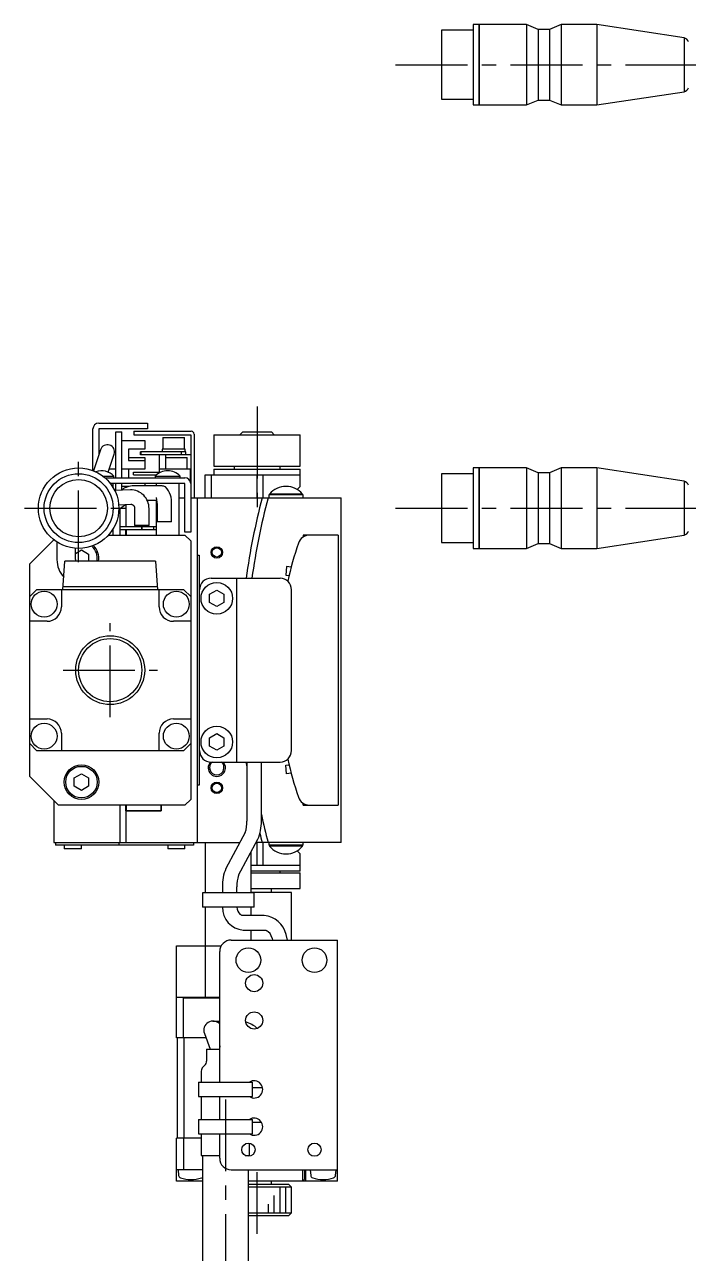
# Model space of a CAD drawing. Extents: x -273 to 427, y 17 to 547.
# Drawn here: x -273.5 to -158, y 331.1 to 545.1 of the extents above; entities that cross this region are included whole.
import ezdxf

# ---------------------------------------------------------------- set-up
doc = ezdxf.new("R2010")
doc.units = 0
doc.header["$LTSCALE"] = 10
doc.linetypes.add('CENTER', pattern=[2, 1.25, -0.25, 0.25, -0.25])
doc.layers.add('1', color=7, linetype='CONTINUOUS')
doc.layers.add('21', color=7, linetype='CONTINUOUS')

msp = doc.modelspace()

# ---------------------------------------------------------------- linework, layer by layer
at = {"layer": '1', "color": 7, "linetype": 'CONTINUOUS'}
for p, q in [((-200.926693, 544.10691), (-200.926693, 532.106914)), ((-195.426692, 544.10691), (-200.926693, 544.10691)), ((-195.426692, 545.106911), (-195.426692, 531.106913)), ((-194.42669, 545.106911), (-195.426692, 545.106911)), ((-194.42669, 545.106911), (-194.42669, 531.106913)), ((-194.37669, 545.106911), (-194.42669, 545.056911)), ((-194.37669, 545.106911), (-194.37669, 531.106913)), ((-186.11969, 545.106911), (-194.37669, 545.106911)), ((-186.11969, 545.106911), (-186.11969, 531.106913)), ((-184.11969, 544.256912), (-186.11969, 545.106911)), ((-184.11969, 544.256912), (-184.11969, 531.956912)), ((-182.11969, 544.256912), (-184.11969, 544.256912)), ((-180.11969, 545.106911), (-182.11969, 544.256912)), ((-182.11969, 544.256912), (-182.11969, 531.956912)), ((-180.11969, 545.106911), (-180.11969, 531.106913)), ((-173.926691, 545.106911), (-180.11969, 545.106911)), ((-173.926691, 545.106911), (-173.926691, 531.106913)), ((-158.692708, 542.791237), (-173.926691, 545.106911)), ((-158.692708, 542.791237), (-158.692708, 533.422586)), ((-173.926691, 531.106913), (-158.692708, 533.422586)), ((-200.926693, 532.106914), (-195.426692, 532.106914)), ((-195.426692, 531.106913), (-194.42669, 531.106913)), ((-194.42669, 531.156913), (-194.37669, 531.106913)), ((-194.37669, 531.106913), (-186.11969, 531.106913)), ((-186.11969, 531.106913), (-184.11969, 531.956912)), ((-184.11969, 531.956912), (-182.11969, 531.956912)), ((-182.11969, 531.956912), (-180.11969, 531.106913)), ((-180.11969, 531.106913), (-173.926691, 531.106913)), ((-249.433864, 473.19974), (-245.633864, 473.19974)), ((-249.433864, 473.19974), (-249.433864, 471.19974)), ((-245.633864, 471.19974), (-245.633864, 473.19974)), ((-240.533864, 473.69974), (-240.533864, 468.19974)), ((-235.533864, 474.19974), (-236.033864, 473.69974)), ((-235.533864, 474.19974), (-230.533864, 474.19974)), ((-230.033864, 473.69974), (-230.533864, 474.19974)), ((-225.533864, 468.19974), (-225.533864, 473.69974)), ((-245.533864, 471.19974), (-249.533864, 471.19974)), ((-249.533864, 471.19974), (-249.533864, 470.69974)), ((-245.533864, 470.69974), (-245.533864, 471.19974)), ((-253.310891, 470.19974), (-253.310891, 470.69974)), ((-253.180157, 470.19974), (-253.180157, 470.69974)), ((-246.206795, 470.19974), (-246.206795, 470.69974)), ((-245.428489, 470.19974), (-245.428489, 470.69974)), ((-254.533864, 466.69974), (-254.533864, 467.19974)), ((-254.533864, 467.19974), (-250.083864, 467.19974)), ((-254.533864, 466.69974), (-250.51, 466.69974)), ((-242.033864, 462.69974), (-242.033864, 466.69974)), ((-241.033864, 466.69974), (-241.033864, 462.69974)), ((-240.533864, 467.69974), (-240.533864, 466.69974)), ((-237.033864, 468.19974), (-237.033864, 467.69974)), ((-233.033864, 462.69974), (-233.033864, 466.69974)), ((-232.033864, 466.69974), (-232.033864, 462.69974)), ((-229.033864, 467.69974), (-229.033864, 468.19974)), ((-200.926693, 466.899738), (-200.926693, 454.899742)), ((-195.426692, 466.899738), (-200.926693, 466.899738)), ((-195.426692, 467.899739), (-195.426692, 453.899741)), ((-194.42669, 467.899739), (-195.426692, 467.899739)), ((-194.42669, 467.899739), (-194.42669, 453.899741)), ((-194.37669, 467.899739), (-194.42669, 467.849739)), ((-194.37669, 467.899739), (-194.37669, 453.899741)), ((-186.11969, 467.899739), (-194.37669, 467.899739)), ((-186.11969, 467.899739), (-186.11969, 453.899741)), ((-184.11969, 467.04974), (-186.11969, 467.899739)), ((-184.11969, 467.04974), (-184.11969, 454.74974)), ((-182.11969, 467.04974), (-184.11969, 467.04974)), ((-180.11969, 467.899739), (-182.11969, 467.04974)), ((-182.11969, 467.04974), (-182.11969, 454.74974)), ((-180.11969, 467.899739), (-180.11969, 453.899741)), ((-173.926691, 467.899739), (-180.11969, 467.899739)), ((-173.926691, 467.899739), (-173.926691, 453.899741)), ((-158.692708, 465.584066), (-173.926691, 467.899739)), ((-258.083864, 464.50529), (-258.083864, 465.19974)), ((-254.749816, 464.789665), (-254.759409, 464.789636)), ((-249.685355, 464.789665), (-254.749816, 464.789665)), ((-250.583864, 465.19974), (-250.583864, 464.789665)), ((-249.558554, 464.783845), (-249.685355, 464.789665)), ((-249.411075, 464.762239), (-249.558554, 464.783845)), ((-249.264673, 464.724331), (-249.411075, 464.762239)), ((-249.120796, 464.669833), (-249.264673, 464.724331)), ((-248.981068, 464.598622), (-249.120796, 464.669833)), ((-246.583864, 456.19974), (-246.583864, 465.19974)), ((-226.072094, 464.161511), (-225.533864, 464.69974)), ((-158.692708, 465.584066), (-158.692708, 456.215415)), ((-255.068369, 464.081202), (-257.800845, 463.985782)), ((-252.16624, 462.289665), (-250.46415, 462.289665)), ((-250.583864, 462.289665), (-250.583864, 456.19974)), ((-250.567183, 462.760419), (-250.417717, 461.539665)), ((-246.583864, 462.69974), (-245.583864, 462.69974)), ((-224.993864, 463.19974), (-230.993864, 463.19974)), ((-225.143864, 463.359295), (-230.843864, 463.359295)), ((-218.383864, 402.69974), (-218.383864, 462.69974)), ((-257.110375, 461.508369), (-254.981121, 461.582725)), ((-257.087079, 460.687647), (-256.569726, 461.077501)), ((-256.867088, 456.19974), (-256.867088, 460.853422)), ((-256.569726, 461.077501), (-255.910193, 461.550515)), ((-255.843654, 461.552604), (-255.843654, 457.69974)), ((-254.981121, 461.582725), (-254.952392, 461.582927)), ((-254.952392, 461.582927), (-254.911416, 461.580444)), ((-254.911416, 461.580444), (-254.87068, 461.574716)), ((-254.87068, 461.574716), (-254.830893, 461.56592)), ((-254.830893, 461.56592), (-254.792623, 461.554379)), ((-254.792623, 461.554379), (-254.756197, 461.540467)), ((-254.756197, 461.540467), (-254.721734, 461.524531)), ((-254.721734, 461.524531), (-254.689214, 461.506861)), ((-254.689214, 461.506861), (-254.658551, 461.487681)), ((-254.658551, 461.487681), (-254.629638, 461.467165)), ((-254.629638, 461.467165), (-254.60237, 461.445447)), ((-254.60237, 461.445447), (-254.576652, 461.422633)), ((-254.576652, 461.422633), (-254.552406, 461.39881)), ((-254.552406, 461.39881), (-254.529567, 461.37405)), ((-254.529567, 461.37405), (-254.508086, 461.348417)), ((-254.508086, 461.348417), (-254.487921, 461.321969)), ((-254.487921, 461.321969), (-254.469042, 461.29476)), ((-254.469042, 461.29476), (-254.451428, 461.266838)), ((-254.451428, 461.266838), (-254.435061, 461.238253)), ((-254.435061, 461.238253), (-254.419931, 461.209054)), ((-254.419931, 461.209054), (-254.406029, 461.179286)), ((-254.406029, 461.179286), (-254.393352, 461.148998)), ((-254.393352, 461.148998), (-254.381897, 461.118237)), ((-254.381897, 461.118237), (-254.371664, 461.087051)), ((-254.371664, 461.087051), (-254.362652, 461.05549)), ((-254.362652, 461.05549), (-254.354864, 461.023602)), ((-254.354864, 461.023602), (-254.348301, 460.991437)), ((-254.348301, 460.991437), (-254.342963, 460.959046)), ((-254.342963, 460.959046), (-254.338852, 460.92648)), ((-254.338852, 460.92648), (-254.335968, 460.89379)), ((-254.335968, 460.89379), (-254.33431, 460.861029)), ((-254.33431, 460.861029), (-254.333864, 460.833039)), ((-254.333864, 460.833039), (-254.333864, 457.89974)), ((-251.833864, 457.89974), (-251.833864, 460.833039)), ((-250.417717, 461.539665), (-250.417717, 458.539665)), ((-247.917717, 458.539665), (-247.917717, 461.539665)), ((-258.896381, 456.19974), (-245.583864, 456.19974)), ((-258.083864, 456.19974), (-258.083864, 457.294191)), ((-255.854326, 457.198609), (-255.793645, 457.14974)), ((-255.854326, 456.19974), (-255.854326, 457.198609)), ((-255.793645, 457.14974), (-255.793645, 456.19974)), ((-250.583864, 457.14974), (-255.793645, 457.14974)), ((-253.077413, 457.19974), (-253.077413, 457.69974)), ((-251.041508, 457.69974), (-251.027809, 457.19974)), ((-244.583864, 455.19974), (-245.583864, 456.19974)), ((-173.926691, 453.899741), (-158.692708, 456.215415)), ((-268.397111, 455.386494), (-272.583864, 451.19974)), ((-267.848405, 454.998196), (-267.848405, 451.948269)), ((-264.648405, 451.948269), (-264.648405, 453.922543)), ((-264.648405, 453.028503), (-263.583864, 453.643116)), ((-263.583864, 453.643116), (-262.333864, 452.921428)), ((-200.926693, 454.899742), (-195.426692, 454.899742)), ((-195.426692, 453.899741), (-194.42669, 453.899741)), ((-194.42669, 453.949741), (-194.37669, 453.899741)), ((-194.37669, 453.899741), (-186.11969, 453.899741)), ((-186.11969, 453.899741), (-184.11969, 454.74974)), ((-184.11969, 454.74974), (-182.11969, 454.74974)), ((-182.11969, 454.74974), (-180.11969, 453.899741)), ((-180.11969, 453.899741), (-173.926691, 453.899741)), ((-250.683498, 451.69974), (-266.48423, 451.69974)), ((-262.333864, 452.921428), (-262.333864, 451.69974)), ((-243.383864, 452.69974), (-243.083864, 452.69974)), ((-243.083864, 452.69974), (-243.083864, 412.69974)), ((-227.094356, 450.645711), (-227.880728, 450.728363)), ((-250.368828, 447.19974), (-266.798901, 447.19974)), ((-228.037521, 449.23658), (-227.467036, 449.176619)), ((-271.383864, 446.69974), (-272.583864, 445.49974)), ((-267.083864, 446.69974), (-267.083864, 443.69974)), ((-250.083864, 443.69974), (-250.083864, 446.69974)), ((-244.583864, 445.49974), (-245.783864, 446.69974)), ((-269.583864, 441.19974), (-272.583864, 441.19974)), ((-244.583864, 441.19974), (-247.583864, 441.19974)), ((-272.583864, 424.19974), (-269.583864, 424.19974)), ((-247.583864, 424.19974), (-244.583864, 424.19974)), ((-267.083864, 421.69974), (-267.083864, 418.69974)), ((-250.083864, 418.69974), (-250.083864, 421.69974)), ((-272.583864, 419.89974), (-271.383864, 418.69974)), ((-245.783864, 418.69974), (-244.583864, 419.89974)), ((-234.783864, 416.69974), (-234.783864, 406.431791)), ((-232.283864, 406.431791), (-232.283864, 416.69974)), ((-228.037521, 416.162901), (-227.467036, 416.222861)), ((-272.583864, 414.19974), (-267.583864, 409.19974)), ((-264.833864, 413.921428), (-263.583864, 414.643116)), ((-264.833864, 412.478052), (-264.833864, 413.921428)), ((-263.583864, 414.643116), (-262.333864, 413.921428)), ((-262.333864, 413.921428), (-262.333864, 412.478052)), ((-227.094356, 414.753769), (-227.880728, 414.671118)), ((-263.583864, 411.756365), (-264.833864, 412.478052)), ((-262.333864, 412.478052), (-263.583864, 411.756365)), ((-243.083864, 412.69974), (-243.383864, 412.69974)), ((-268.383864, 409.99974), (-268.383864, 402.69974)), ((-245.583864, 409.19974), (-267.583864, 409.19974)), ((-256.867088, 402.69974), (-256.867088, 409.19974)), ((-255.854326, 408.200872), (-255.854326, 409.19974)), ((-255.793645, 409.19974), (-255.793645, 408.24974)), ((-249.745448, 408.24974), (-249.745448, 409.19974)), ((-249.706598, 409.19974), (-249.706598, 408.201014)), ((-249.695458, 409.19974), (-249.695458, 408.19974)), ((-245.583864, 409.19974), (-244.583864, 410.19974)), ((-255.793645, 408.24974), (-255.854326, 408.200872)), ((-255.843654, 408.19974), (-255.843654, 402.69974)), ((-255.793645, 408.24974), (-249.745448, 408.24974)), ((-249.745448, 408.24974), (-249.706598, 408.201014)), ((-235.09946, 404.42358), (-238.454274, 398.15563)), ((-242.033864, 402.69974), (-242.033864, 393.94974)), ((-236.250133, 396.975901), (-232.895319, 403.24385)), ((-233.033864, 398.69974), (-233.033864, 402.69974)), ((-232.033864, 402.69974), (-232.033864, 398.69974)), ((-234.033864, 393.94974), (-234.033864, 401.116655)), ((-224.993864, 402.19974), (-230.993864, 402.19974)), ((-225.143864, 402.040185), (-230.843864, 402.040185)), ((-225.533864, 400.69974), (-226.072093, 401.237969)), ((-225.533864, 397.69974), (-234.033864, 397.69974)), ((-229.033864, 397.39974), (-229.033864, 397.69974)), ((-225.533864, 394.69974), (-225.533864, 397.39974)), ((-242.533864, 393.94974), (-242.533864, 391.44974)), ((-239.065729, 394.967689), (-239.065729, 393.94974)), ((-236.565729, 393.94974), (-236.565729, 394.967689)), ((-227.033864, 393.99974), (-234.033864, 393.99974)), ((-233.533864, 391.44974), (-233.533864, 393.94974)), ((-230.533864, 393.99974), (-230.533864, 394.69974)), ((-227.033864, 385.69974), (-227.033864, 393.99974)), ((-235.85813, 390.095569), (-235.957291, 390.171204)), ((-235.761773, 390.03804), (-235.85813, 390.095569)), ((-235.655993, 389.991769), (-235.761773, 390.03804)), ((-235.53377, 389.959523), (-235.655993, 389.991769)), ((-235.419823, 389.94974), (-235.53377, 389.959523)), ((-231.771995, 389.94974), (-235.419823, 389.94974)), ((-234.033864, 389.94974), (-234.033864, 391.44974)), ((-235.419823, 387.44974), (-231.771995, 387.44974)), ((-234.033864, 385.69974), (-234.033864, 387.44974)), ((-231.771995, 387.44974), (-231.670149, 387.442484)), ((-231.670149, 387.442484), (-231.56343, 387.420318)), ((-231.56343, 387.420318), (-231.455267, 387.383744)), ((-230.407224, 386.026675), (-230.319622, 385.69974)), ((-227.731431, 385.69974), (-227.992409, 386.673722)), ((-247.033864, 375.69974), (-247.033864, 384.69974)), ((-246.983864, 375.69974), (-247.033864, 375.64974)), ((-247.033864, 368.69974), (-247.033864, 375.64974)), ((-245.833864, 375.59974), (-245.933864, 375.69974)), ((-245.833864, 368.69974), (-245.833864, 375.59974)), ((-239.533864, 375.59974), (-245.833864, 375.59974)), ((-240.698405, 371.59974), (-239.533864, 371.59974)), ((-246.933864, 368.69974), (-246.933864, 351.19974)), ((-245.792443, 368.69974), (-245.792443, 351.19974)), ((-242.201913, 369.452508), (-241.199955, 366.69965)), ((-241.833864, 366.69974), (-239.533864, 366.69974)), ((-241.833864, 366.69974), (-241.833864, 364.613957)), ((-239.533961, 367.29346), (-239.583746, 366.726676)), ((-239.583746, 366.726676), (-239.583746, 366.69974)), ((-242.126757, 363.906851), (-242.440971, 363.592637)), ((-242.733864, 362.88553), (-242.733864, 360.94974)), ((-243.233864, 360.949744), (-243.233864, 358.449744)), ((-234.333864, 360.94974), (-234.333864, 360.968598)), ((-233.833864, 358.449744), (-233.833864, 360.949744)), ((-232.06417, 359.99974), (-233.833864, 359.99974)), ((-242.733864, 358.44974), (-242.733864, 354.44974)), ((-234.333864, 358.430882), (-234.333864, 358.44974)), ((-234.234931, 358.449504), (-234.242695, 358.378241)), ((-243.233864, 354.449744), (-243.233864, 351.949744)), ((-234.333864, 354.44974), (-234.333864, 354.468598)), ((-233.833864, 351.949744), (-233.833864, 354.449744)), ((-233.833864, 353.99974), (-232.265007, 353.99974)), ((-245.833864, 351.19974), (-245.833864, 345.69974)), ((-242.733864, 351.94974), (-242.733864, 348.199744)), ((-234.333864, 351.930882), (-234.333864, 351.94974)), ((-234.333864, 348.199744), (-234.333864, 350.332215)), ((-242.733864, 348.199744), (-239.533864, 348.199744)), ((-242.533864, 348.199744), (-242.533864, 263.1574)), ((-235.101761, 348.199744), (-234.333864, 348.199744)), ((-234.533864, 348.04974), (-234.533864, 348.199744)), ((-246.783864, 345.69974), (-246.697663, 344.714461)), ((-234.533864, 263.1574), (-234.533864, 345.69974)), ((-225.133498, 345.69974), (-225.133498, 343.69974)), ((-224.783864, 345.69974), (-224.783864, 343.99974)), ((-224.533864, 343.69974), (-224.533864, 345.69974)), ((-223.783864, 345.69974), (-223.697663, 344.714461)), ((-219.370065, 344.714461), (-219.283864, 345.69974)), ((-234.533864, 343.19974), (-227.533864, 343.19974)), ((-227.033864, 342.69974), (-234.533864, 342.69974)), ((-230.533864, 343.19974), (-230.533864, 343.69974)), ((-227.033864, 342.69974), (-227.533864, 343.19974)), ((-227.033864, 338.19974), (-227.033864, 342.69974)), ((-224.818828, 343.99974), (-224.783864, 343.99974)), ((-224.818828, 343.69974), (-224.818828, 343.99974)), ((-234.533864, 338.19974), (-227.033864, 338.19974)), ((-227.533864, 337.69974), (-227.033864, 338.19974)), ((-227.533864, 337.69974), (-234.533864, 337.69974))]:
    msp.add_line(p, q, dxfattribs=at)
at = {"layer": '1', "color": 4, "linetype": 'CENTER'}
for p, q in [((-208.926693, 538.106912), (-63.926693, 538.106912)), ((-233.033864, 478.595186), (-233.033864, 459.553485)), ((-264.083864, 451.499741), (-264.083864, 470.299739)), ((-273.483863, 460.89974), (-254.683865, 460.89974)), ((-208.926693, 460.89974), (-73.926693, 460.89974)), ((-258.583864, 424.49974), (-258.583864, 440.89974)), ((-266.783864, 432.69974), (-250.383864, 432.69974)), ((-238.533864, 357.949741), (-238.533864, 207.949741)), ((-233.033864, 334.525199), (-233.033864, 345.277164))]:
    msp.add_line(p, q, dxfattribs=at)
at = {"layer": '1', "color": 9, "linetype": 'CONTINUOUS'}
for p, q in [((-253.072628, 457.69974), (-253.072628, 457.19974)), ((-229.033864, 338.19974), (-229.033864, 342.69974)), ((-228.033864, 338.19974), (-228.033864, 342.69974)), ((-230.033864, 338.19974), (-230.033864, 341.19974)), ((-231.033864, 338.19974), (-231.033864, 339.69974))]:
    msp.add_line(p, q, dxfattribs=at)
at = {"layer": '1', "color": 7, "linetype": 'CONTINUOUS'}
for centre, radius in [((-264.083864, 460.89974), 6.999999), ((-264.083864, 460.89974), 5.999998), ((-264.083864, 460.89974), 5), ((-240.033864, 453.19974), 0.8), ((-270.083864, 444.19974), 2.25), ((-247.083864, 444.19974), 2.25), ((-258.583864, 432.69974), 6), ((-258.583864, 432.69974), 5.5), ((-270.083864, 421.19974), 2.25), ((-247.083864, 421.19974), 2.25), ((-263.583864, 413.19974), 3), ((-263.583864, 413.19974), 2.75), ((-240.033864, 412.19974), 0.8)]:
    msp.add_circle(centre, radius, dxfattribs=at)
at = {"layer": '1', "color": 9, "linetype": 'CONTINUOUS'}
for centre in [(-240.033864, 453.19974), (-240.033864, 412.19974)]:
    msp.add_circle(centre, 1, dxfattribs=at)
at = {"layer": '1', "color": 7, "linetype": 'CONTINUOUS'}
for centre, radius, start, end in [((-158.926692, 541.818995), 1.000002, 16.733256, 76.468302), ((-158.926692, 534.394829), 1.000002, 283.531698, 343.266744), ((-254.176157, 460.52344), 4.308772, 98.090595, 125.647853), ((-251.600634, 461.973713), 3.708406, 353.27844787, 45.05837836), ((-227.993864, 460.99974), 3.7, 39.621835, 140.378165), ((-158.926692, 464.611823), 1.000002, 16.733256, 76.468302), ((-255.018597, 460.896231), 3.18536, 358.863281, 90.895301), ((-118.533864, 432.69974), 117.5, 165.207503, 172.173707), ((-118.533864, 432.69974), 116.5, 165.077591, 172.106102), ((-118.583864, 487.14974), 140.5, 192.308027, 192.308499), ((-158.926692, 457.187657), 1.000002, 283.531698, 343.266744), ((-263.248405, 451.948269), 4.6, 180, 221.736603), ((-263.248405, 451.948269), 1.4, 180, 190.225391), ((-269.583864, 443.69974), 2.5, 270, 0), ((-247.583864, 443.69974), 2.5, 180, 270), ((-269.583864, 421.69974), 2.5, 0, 90), ((-247.583864, 421.69974), 2.5, 90, 180), ((-240.033864, 415.69974), 1.25, 126.869898, 53.130102), ((-118.533864, 432.69974), 117.5, 187.826293, 188.364875), ((-118.583864, 378.24974), 140.5, 167.691501, 167.691973), ((-118.583864, 378.24974), 134.5, 167.133153, 167.13371), ((-118.533864, 432.69974), 116.5, 192.473807, 194.922409), ((-240.47262, 406.296891), 5.690355, 340.779278, 1.358427), ((-239.739389, 406.209169), 7.458848, 336.57444, 1.710343), ((-118.533864, 432.69974), 117.5, 193.994593, 194.792497), ((-231.610205, 395.190311), 7.458848, 156.57444, 181.710343), ((-230.876974, 395.10259), 5.690355, 160.779278, 181.358427), ((-235.134433, 391.365307), 3.925953, 178.768384, 265.831312), ((-234.608565, 391.577972), 1.94886, 183.77324999, 226.20670392), ((-232.051873, 385.808552), 4.150635, 12.031111, 86.133596), ((-232.362138, 385.600153), 2.000903, 12.30786933, 63.04881737), ((-236.198405, 366.99974), 4.6, 45.847541, 75.052616), ((-242.833864, 364.613957), 1, 315, 0), ((-241.733864, 362.88553), 1, 135, 180), ((-246.199566, 344.758038), 0.5, 185, 252.370845), ((-223.199566, 344.758038), 0.5, 185, 252.370845), ((-219.868162, 344.758038), 0.5, 287.629155, 355), ((-242.868162, 344.758038), 0.5, 287.629155, 311.958818)]:
    msp.add_arc(centre, radius, start, end, dxfattribs=at)
at = {"layer": '21', "color": 7, "linetype": 'CONTINUOUS'}
for p, q in [((-260.583864, 475.69974), (-252.083864, 475.69974)), ((-252.083864, 475.69974), (-252.083864, 474.69974)), ((-261.583864, 467.438088), (-261.583864, 474.69974)), ((-252.083864, 474.69974), (-260.583864, 474.69974)), ((-260.583864, 474.69974), (-260.583864, 470.1283)), ((-257.583864, 474.19974), (-256.583864, 474.19974)), ((-257.583864, 466.19974), (-257.583864, 474.19974)), ((-256.583864, 466.19974), (-256.583864, 474.19974)), ((-254.483864, 474.29974), (-254.483864, 473.69974)), ((-254.483864, 474.29974), (-244.483864, 474.29974)), ((-254.483864, 473.69974), (-244.583864, 473.69974)), ((-244.583864, 473.69974), (-244.583864, 456.69974)), ((-243.983864, 473.79974), (-243.983864, 462.69974)), ((-240.533864, 473.69974), (-225.533864, 473.69974)), ((-260.272685, 471.086011), (-261.472197, 467.394291)), ((-256.583864, 472.69974), (-252.583864, 472.69974)), ((-255.383864, 471.19974), (-255.383864, 469.19974)), ((-252.583864, 471.19974), (-255.383864, 471.19974)), ((-252.583864, 472.69974), (-252.583864, 471.19974)), ((-258.918342, 467.164077), (-257.895044, 470.313469)), ((-255.383864, 469.69974), (-252.583864, 469.69974)), ((-255.383864, 469.19974), (-252.583864, 469.19974)), ((-245.428489, 470.69974), (-253.310891, 470.69974)), ((-244.583864, 470.19974), (-253.310891, 470.19974)), ((-252.583864, 469.69974), (-252.583864, 467.69974)), ((-250.083864, 470.19974), (-250.083864, 466.997816)), ((-248.983864, 469.69974), (-248.983864, 467.69974)), ((-248.983864, 469.69974), (-245.183864, 469.69974)), ((-248.937739, 470.19974), (-248.937739, 469.69974)), ((-245.183864, 467.69974), (-245.183864, 469.69974)), ((-259.873549, 466.491988), (-257.933864, 466.491988)), ((-257.583864, 467.69974), (-258.744296, 467.69974)), ((-257.933864, 466.19974), (-257.933864, 466.491988)), ((-252.583864, 467.69974), (-256.583864, 467.69974)), ((-255.383864, 467.69974), (-255.383864, 466.19974)), ((-250.733864, 466.491988), (-250.733864, 466.19974)), ((-250.733864, 466.491988), (-246.433864, 466.491988)), ((-244.583864, 467.69974), (-250.083864, 467.69974)), ((-246.433864, 466.19974), (-246.433864, 466.491988)), ((-244.633864, 465.51199), (-244.633864, 467.69974)), ((-242.033864, 466.69974), (-225.533864, 466.69974)), ((-240.533864, 468.19974), (-225.533864, 468.19974)), ((-240.533864, 467.69974), (-225.533864, 467.69974)), ((-225.533864, 464.69974), (-225.533864, 467.69974)), ((-259.51112, 466.19974), (-245.583864, 466.19974)), ((-245.583864, 465.19974), (-258.56028, 465.19974)), ((-257.583864, 463.993359), (-257.583864, 465.19974)), ((-256.583864, 464.087279), (-256.583864, 465.19974)), ((-255.308516, 464.69974), (-256.583864, 464.69974)), ((-252.583864, 465.19974), (-252.583864, 464.789665)), ((-245.583864, 456.69974), (-245.583864, 465.19974)), ((-244.583864, 462.69974), (-218.383864, 462.69974)), ((-243.383864, 402.69974), (-243.383864, 462.69974)), ((-230.993865, 463.19974), (-230.993865, 462.69974)), ((-230.843865, 463.359295), (-230.843865, 463.19974)), ((-225.143864, 463.19974), (-225.143864, 463.359295)), ((-224.993864, 462.69974), (-224.993864, 463.19974)), ((-251.833864, 457.89974), (-254.333864, 457.89974)), ((-247.917717, 458.539665), (-250.417717, 458.539665)), ((-256.867088, 457.69974), (-250.583864, 457.69974)), ((-256.867088, 457.19974), (-250.583864, 457.19974)), ((-244.583864, 456.69974), (-245.583864, 456.69974)), ((-218.933864, 456.19974), (-225.033864, 456.19974)), ((-225.033864, 456.19974), (-225.033864, 455.877669)), ((-218.933864, 456.19974), (-218.933864, 409.19974)), ((-244.583864, 455.19974), (-244.583864, 410.19974)), ((-266.833864, 446.69974), (-266.484234, 451.69974)), ((-250.683504, 451.69974), (-250.333864, 446.69974)), ((-272.583864, 414.19974), (-272.583864, 451.19974)), ((-227.880728, 450.728363), (-228.037521, 449.23658)), ((-241.033864, 448.69974), (-229.033864, 448.69974)), ((-236.533864, 416.69974), (-236.533864, 448.69974)), ((-245.783864, 446.69974), (-271.383864, 446.69974)), ((-243.033864, 418.69974), (-243.033864, 446.69974)), ((-241.283864, 445.921428), (-240.033864, 446.643116)), ((-241.283864, 444.478052), (-241.283864, 445.921428)), ((-240.033864, 446.643116), (-238.783864, 445.921428)), ((-238.783864, 445.921428), (-238.783864, 444.478052)), ((-227.033864, 418.69974), (-227.033864, 446.69974)), ((-240.033864, 443.756365), (-241.283864, 444.478052)), ((-238.783864, 444.478052), (-240.033864, 443.756365)), ((-241.283864, 420.921428), (-240.033864, 421.643116)), ((-240.033864, 421.643116), (-238.783864, 420.921428)), ((-241.283864, 419.478052), (-241.283864, 420.921428)), ((-240.033864, 418.756365), (-241.283864, 419.478052)), ((-238.783864, 419.478052), (-240.033864, 418.756365)), ((-238.783864, 420.921428), (-238.783864, 419.478052)), ((-271.383864, 418.69974), (-245.783864, 418.69974)), ((-241.033864, 416.69974), (-229.033864, 416.69974)), ((-227.880728, 414.671118), (-228.037521, 416.162901)), ((-225.033864, 409.19974), (-225.033864, 409.521812)), ((-225.033864, 409.19974), (-218.933864, 409.19974)), ((-255.854573, 408.19974), (-249.695458, 408.19974)), ((-268.383864, 402.69974), (-236.022116, 402.69974)), ((-268.083864, 402.69974), (-268.083864, 402.19974)), ((-257.011782, 402.19974), (-257.011782, 402.69974)), ((-244.083864, 402.69974), (-244.083864, 402.19974)), ((-218.383864, 402.69974), (-233.186545, 402.69974)), ((-230.993864, 402.69974), (-230.993864, 402.19974)), ((-224.993864, 402.19974), (-224.993864, 402.69974)), ((-244.083864, 402.19974), (-268.083864, 402.19974)), ((-266.583864, 402.19974), (-266.583864, 401.59974)), ((-263.583864, 401.59974), (-266.583864, 401.59974)), ((-263.583864, 401.59974), (-263.583864, 402.19974)), ((-248.583864, 402.19974), (-248.583864, 401.59974)), ((-245.583864, 401.59974), (-248.583864, 401.59974)), ((-245.583864, 401.59974), (-245.583864, 402.19974)), ((-230.843864, 402.19974), (-230.843864, 402.040185)), ((-225.533864, 397.69974), (-225.533864, 400.69974)), ((-225.143864, 402.040185), (-225.143864, 402.19974)), ((-225.533864, 398.69974), (-234.033864, 398.69974)), ((-234.033864, 397.39974), (-225.533864, 397.39974)), ((-233.533864, 393.94974), (-242.533864, 393.94974)), ((-234.033864, 394.69974), (-225.533864, 394.69974)), ((-233.533864, 391.44974), (-242.533864, 391.44974)), ((-242.033864, 391.44974), (-242.033864, 375.69974)), ((-237.533864, 385.69974), (-219.033864, 385.69974)), ((-219.033864, 343.69974), (-219.033864, 385.69974)), ((-247.033864, 384.69974), (-239.265915, 384.69974)), ((-239.533864, 360.94974), (-239.533864, 383.69974)), ((-239.533864, 375.69974), (-247.033864, 375.69974)), ((-241.927928, 368.69974), (-247.033864, 368.69974)), ((-243.233864, 360.949744), (-233.833864, 360.949744)), ((-243.233864, 358.449744), (-233.833864, 358.449744)), ((-239.533864, 354.44974), (-239.533864, 358.44974)), ((-243.233864, 354.449744), (-233.833864, 354.449744)), ((-247.033864, 343.69974), (-247.033864, 351.19974)), ((-242.733864, 351.19974), (-247.033864, 351.19974)), ((-243.233864, 351.949744), (-233.833864, 351.949744)), ((-239.533864, 347.69974), (-239.533864, 351.94974)), ((-242.533864, 345.69974), (-247.033864, 345.69974)), ((-237.533864, 345.69974), (-219.033864, 345.69974)), ((-242.533864, 343.69974), (-247.033864, 343.69974)), ((-219.033864, 343.69974), (-234.533864, 343.69974))]:
    msp.add_line(p, q, dxfattribs=at)
for centre, radius in [((-240.033864, 445.19974), 2.75), ((-240.033864, 420.19974), 2.75), ((-234.533864, 382.19974), 2.15), ((-223.033864, 382.19974), 2.15), ((-233.533864, 378.19974), 1.5), ((-233.533864, 371.69974), 1.5), ((-234.533864, 349.19974), 1.15), ((-223.033864, 349.19974), 1.15)]:
    msp.add_circle(centre, radius, dxfattribs=at)
for centre, radius, start, end in [((-260.583864, 474.69974), 1, 90, 180), ((-244.483864, 473.79974), 0.5, 0, 90), ((-259.083864, 470.69974), 1.25, 342, 162), ((-260.083864, 464.39974), 3, 44.220044, 109.565957), ((-248.583864, 464.39974), 3, 44.220044, 135.779956), ((-245.583864, 465.19974), 1, 0, 90), ((-223.945491, 454.19974), 2, 90, 161.568149), ((-263.583864, 452.19974), 2.75, 349.524318, 49.33281), ((-263.583864, 452.19974), 3, 350.405932, 46.711663), ((-159.433864, 432.69974), 70, 161.568149, 167.216214), ((-241.033864, 446.69974), 2, 90, 180), ((-229.033864, 446.69974), 2, 0, 90), ((-241.033864, 418.69974), 2, 180, 270), ((-229.033864, 418.69974), 2, 270, 0), ((-159.433864, 432.69974), 70, 192.783786, 198.431851), ((-223.945491, 411.19974), 2, 198.431851, 270), ((-227.993864, 404.39974), 3.7, 219.621835, 320.378165), ((-237.533864, 383.69974), 2, 90, 180), ((-240.698405, 369.99974), 1.6, 43.294557, 200), ((-233.533864, 359.69974), 1.5, 236.44269, 123.55731), ((-233.533864, 353.19974), 1.5, 236.44269, 123.55731), ((-237.533864, 347.69974), 2, 180, 270), ((-244.533864, 349.99974), 6, 252.370845, 287.629155), ((-221.533864, 349.99974), 6, 252.370845, 287.629155)]:
    msp.add_arc(centre, radius, start, end, dxfattribs=at)
at = {"layer": '21', "color": 9, "linetype": 'CONTINUOUS'}
msp.add_arc((-240.033864, 415.69974), 1.5, 138.0197, 41.810315, dxfattribs=at)

doc.saveas('drawing.dxf')
